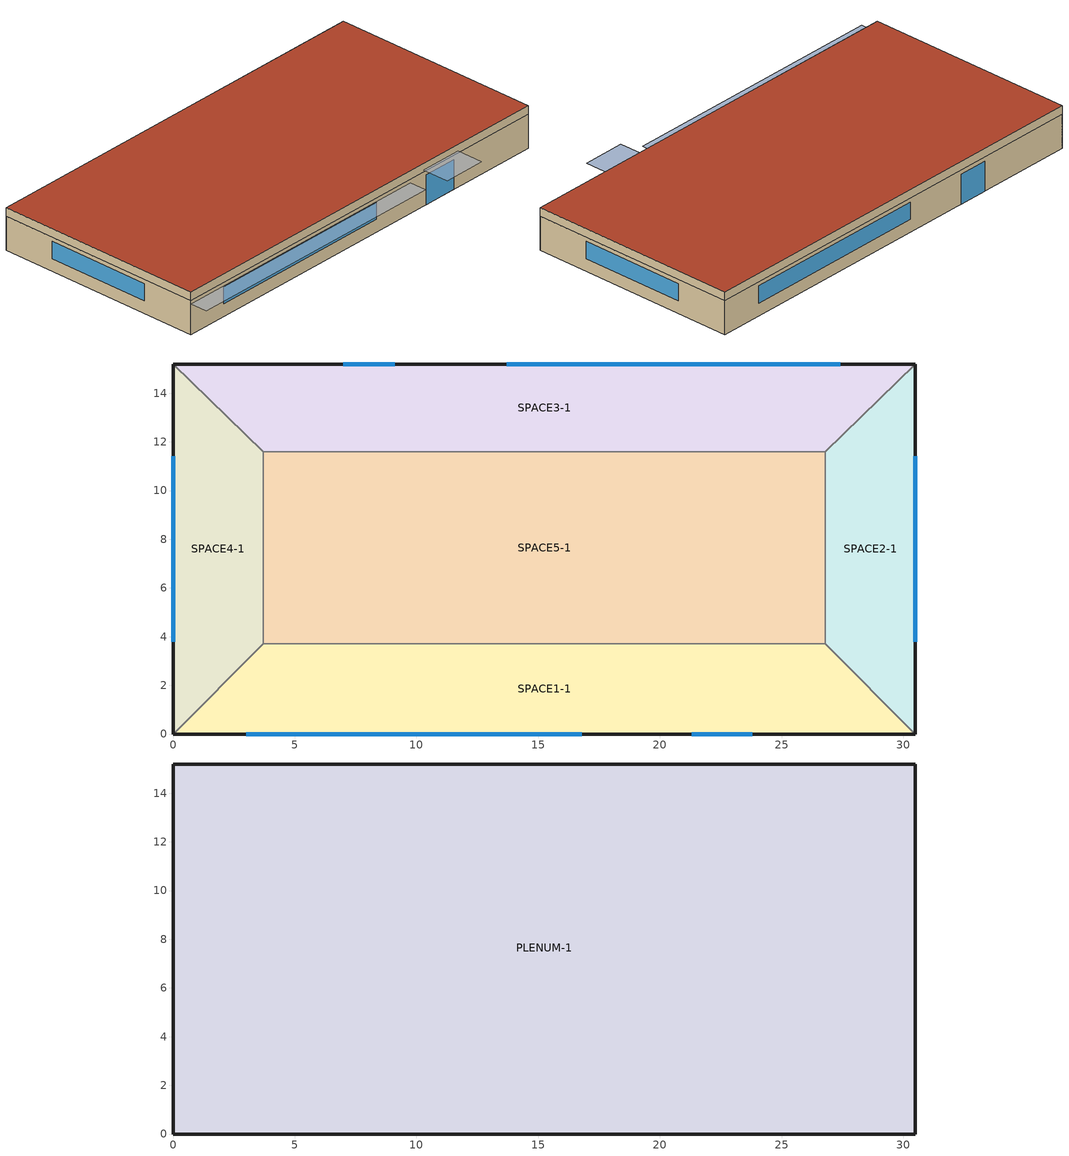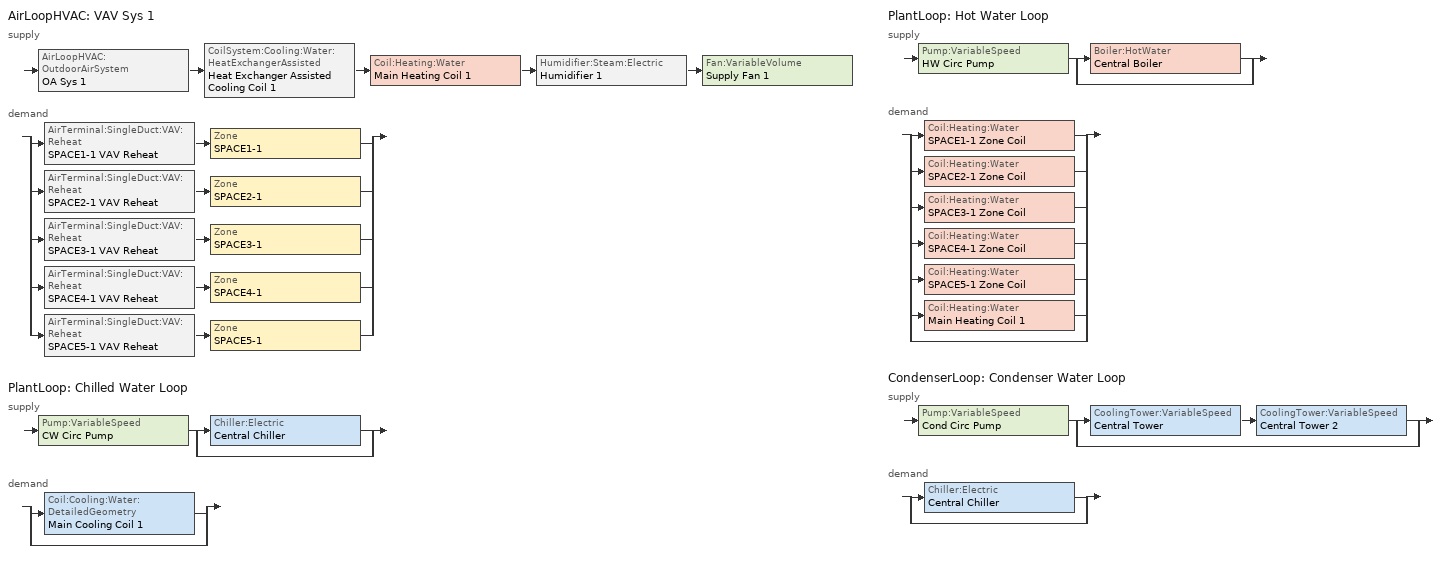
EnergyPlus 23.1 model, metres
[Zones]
SPACE3-1
 floor ground (FLOOR-SLAB-1): 26.8,11.6 3.7,11.6 0,15.2 30.5,15.2 z0
 wall outside (WALL-1): 30.5,15.2 0,15.2 z0:2.4
 wall to SPACE2-1 (INT-WALL-1): 26.8,11.6 30.5,15.2 z0:2.4
 wall to SPACE4-1 (INT-WALL-1): 0,15.2 3.7,11.6 z0:2.4
 wall to SPACE5-1 (INT-WALL-1): 3.7,11.6 26.8,11.6 z0:2.4
 window (Sgl Grey 3mm): 9.1,15.2 7,15.2 z0:2.1
 window (Dbl Clr 3mm/13mm Air): 27.4,15.2 13.7,15.2 z0.9:2.1
SPACE1-1
 floor ground (FLOOR-SLAB-1): 26.8,3.7 30.5,0 0,0 3.7,3.7 z0
 wall outside (WALL-1): 0,0 30.5,0 z0:2.4
 wall to SPACE2-1 (INT-WALL-1): 30.5,0 26.8,3.7 z0:2.4
 wall to SPACE4-1 (INT-WALL-1): 3.7,3.7 0,0 z0:2.4
 wall to SPACE5-1 (INT-WALL-1): 26.8,3.7 3.7,3.7 z0:2.4
 window (Sgl Grey 3mm): 21.3,0 23.8,0 z0:2.1
 window (Dbl Clr 3mm/13mm Air): 3,0 16.8,0 z0.9:2.1
SPACE2-1
 floor ground (FLOOR-SLAB-1): 26.8,11.6 30.5,15.2 30.5,0 26.8,3.7 z0
 wall outside (WALL-1): 30.5,0 30.5,15.2 z0:2.4
 wall to SPACE5-1 (INT-WALL-1): 26.8,11.6 26.8,3.7 z0:2.4
 window (Dbl Clr 3mm/13mm Air): 30.5,3.8 30.5,11.4 z0.9:2.1
SPACE4-1
 floor ground (FLOOR-SLAB-1): 3.7,3.7 0,0 0,15.2 3.7,11.6 z0
 wall outside (WALL-1): 0,15.2 0,0 z0:2.4
 wall to SPACE5-1 (INT-WALL-1): 3.7,3.7 3.7,11.6 z0:2.4
 window (Dbl Clr 3mm/13mm Air): 0,11.4 0,3.8 z0.9:2.1
SPACE5-1
 floor ground (FLOOR-SLAB-1): 26.8,11.6 26.8,3.7 3.7,3.7 3.7,11.6 z0
PLENUM-1
 floor to SPACE1-1 (CLNG-1): 26.8,3.7 30.5,0 0,0 3.7,3.7 z2.4
 floor to SPACE2-1 (CLNG-1): 26.8,11.6 30.5,15.2 30.5,0 26.8,3.7 z2.4
 floor to SPACE3-1 (CLNG-1): 26.8,11.6 3.7,11.6 0,15.2 30.5,15.2 z2.4
 floor to SPACE4-1 (CLNG-1): 3.7,3.7 0,0 0,15.2 3.7,11.6 z2.4
 floor to SPACE5-1 (CLNG-1): 26.8,11.6 26.8,3.7 3.7,3.7 3.7,11.6 z2.4
 wall outside (WALL-1): 30.5,15.2 0,15.2 0,0 30.5,0 30.5,15.2 z2.4:3
 roof outside (ROOF-1): 0,15.2 0,0 30.5,0 30.5,15.2 z3
shading: 0,-1.3 0,0 19.8,0 19.8,-1.3 z2.2; 21,-2 21,0 24.1,0 24.1,-2 z2.6
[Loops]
AirLoopHVAC 'VAV Sys 1'
 supply: AirLoopHVAC:OutdoorAirSystem 'OA Sys 1' > CoilSystem:Cooling:Water:HeatExchangerAssisted 'Heat Exchanger Assisted Cooling Coil 1' > Coil:Heating:Water 'Main Heating Coil 1' > Humidifier:Steam:Electric 'Humidifier 1' > Fan:VariableVolume 'Supply Fan 1'
 demand: split
  | AirTerminal:SingleDuct:VAV:Reheat 'SPACE1-1 VAV Reheat' > Zone 'SPACE1-1'
  | AirTerminal:SingleDuct:VAV:Reheat 'SPACE2-1 VAV Reheat' > Zone 'SPACE2-1'
  | AirTerminal:SingleDuct:VAV:Reheat 'SPACE3-1 VAV Reheat' > Zone 'SPACE3-1'
  | AirTerminal:SingleDuct:VAV:Reheat 'SPACE4-1 VAV Reheat' > Zone 'SPACE4-1'
  | AirTerminal:SingleDuct:VAV:Reheat 'SPACE5-1 VAV Reheat' > Zone 'SPACE5-1'
PlantLoop 'Chilled Water Loop'
 supply: Pump:VariableSpeed 'CW Circ Pump' > split
  | Chiller:Electric 'Central Chiller'
  | bypass
 demand: split
  | Coil:Cooling:Water:DetailedGeometry 'Main Cooling Coil 1'
  | bypass
PlantLoop 'Hot Water Loop'
 supply: Pump:VariableSpeed 'HW Circ Pump' > split
  | Boiler:HotWater 'Central Boiler'
  | bypass
 demand: split
  | Coil:Heating:Water 'SPACE1-1 Zone Coil'
  | Coil:Heating:Water 'SPACE2-1 Zone Coil'
  | Coil:Heating:Water 'SPACE3-1 Zone Coil'
  | Coil:Heating:Water 'SPACE4-1 Zone Coil'
  | Coil:Heating:Water 'SPACE5-1 Zone Coil'
  | Coil:Heating:Water 'Main Heating Coil 1'
  | bypass
CondenserLoop 'Condenser Water Loop'
 supply: Pump:VariableSpeed 'Cond Circ Pump' > split
  | CoolingTower:VariableSpeed 'Central Tower' > CoolingTower:VariableSpeed 'Central Tower 2'
  | bypass
 demand: split
  | Chiller:Electric 'Central Chiller'
  | bypass
[Building]
Building: Loads convergence tolerance value=0.04; Maximum number of warmup days=25; Minimum number of warmup days=6; North axis=30; Solar distribution=FullExterior; Temperature convergence tolerance value=0.4; Terrain=City
[Site:GroundTemperature:BuildingSurface]
20.03, 20.03, 20.13, 20.3, 20.43, 20.52, 20.62, 20.77, 20.78, 20.55, 20.44, 20.2
[Site:Location]
Chicago Ohare Intl Ap IL USA WMO=725300: Elevation=205; Latitude=41.99; Longitude=-87.91; Time zone=-6
[SizingPeriod:DesignDay] Barometric pressure=98886; Day of month=21; Daylight saving time indicator=No; Humidity condition type=WetBulb; Rain indicator=No; Snow indicator=No; Solar model indicator=ASHRAEClearSky
Name | Daily dry bulb temperature range | Day type | Maximum dry bulb temperature | Month | Sky clearness | Wetbulb or dewpoint at maximum dry bulb | Wind direction | Wind speed
Chicago Ohare Intl Ap Ann Clg 1% Condns DB=>MWB | 10.5 | SummerDesignDay | 31.6 | 7 | 1 | 23 | 230 | 5.2
Chicago Ohare Intl Ap Ann Htg 99% Condns DB | 0 | WinterDesignDay | -16.6 | 1 | 0 | -16.6 | 270 | 4.9
[Construction]
CLNG-1: MAT-CLNG-1
Dbl Clr 3mm/13mm Air: CLEAR 3MM, AIR 13MM, CLEAR 3MM
FLOOR-SLAB-1: CC03
INT-WALL-1: GP02, AL21, GP02
ROOF-1: RG01, BR01, IN46, WD01
Sgl Grey 3mm: GREY 3MM
WALL-1: WD01, PW03, IN02, GP01
[Material] Thermal absorptance=0.9
Name | Conductivity | Density | Roughness | Solar absorptance | Specific heat | Thickness | Visible absorptance
BR01 | 0.162 | 1121 | VeryRough | 0.7 | 1464 | 0.0095 | 0.7
CC03 | 1.31 | 2243 | MediumRough | 0.65 | 837 | 0.1016 | 0.65
GP01 | 0.16 | 801 | MediumSmooth | 0.75 | 837 | 0.0127 | 0.75
GP02 | 0.16 | 801 | MediumSmooth | 0.75 | 837 | 0.0159 | 0.75
IN02 | 0.043 | 10 | Rough | 0.75 | 837 | 0.0901 | 0.75
IN46 | 0.023 | 24 | VeryRough | 0.5 | 1590 | 0.0762 | 0.5
PW03 | 0.115 | 545 | MediumSmooth | 0.78 | 1213 | 0.0127 | 0.78
RG01 | 1.442 | 881 | Rough | 0.65 | 1674 | 0.0127 | 0.65
WD01 | 0.115 | 513 | MediumSmooth | 0.78 | 1381 | 0.0191 | 0.78
[Material:AirGap]
AL21: Thermal resistance=0.157
[Material:NoMass]
MAT-CLNG-1: Roughness=Rough; Solar absorptance=0.65; Thermal absorptance=0.65; Thermal resistance=0.652259; Visible absorptance=0.65
[WindowMaterial:Gas]
AIR 13MM: Gas type=Air; Thickness=0.0127
[WindowMaterial:Glazing] Back side infrared hemispherical emissivity=0.84; Conductivity=0.9; Front side infrared hemispherical emissivity=0.84; Infrared transmittance at normal incidence=0; Optical data type=SpectralAverage; Thickness=0.003
Name | Back side solar reflectance at normal incidence | Back side visible reflectance at normal incidence | Front side solar reflectance at normal incidence | Front side visible reflectance at normal incidence | Solar transmittance at normal incidence | Visible transmittance at normal incidence
CLEAR 3MM | 0.075 | 0.081 | 0.075 | 0.081 | 0.837 | 0.898
GREY 3MM | 0.061 | 0.061 | 0.061 | 0.061 | 0.626 | 0.611
[AirLoopHVAC]
VAV Sys 1: Design supply air flow rate=Autosize
[AirLoopHVAC:ReturnPlenum]
Return-Plenum-1: Zone=PLENUM-1
[AirTerminal:SingleDuct:VAV:Reheat] Availability schedule=ReheatCoilAvailSched; Constant minimum air flow fraction=0.3; Convergence tolerance=0.001; Damper heating action=ReverseWithLimits; Maximum air flow rate=Autosize; Maximum flow fraction during reheat=Autosize; Maximum flow per zone floor area during reheat=Autosize; Maximum hot water or steam flow rate=Autosize; Minimum hot water or steam flow rate=0; Zone minimum air flow input method=Constant
Name | Reheat coil
SPACE1-1 VAV Reheat | SPACE1-1 Zone Coil
SPACE2-1 VAV Reheat | SPACE2-1 Zone Coil
SPACE3-1 VAV Reheat | SPACE3-1 Zone Coil
SPACE4-1 VAV Reheat | SPACE4-1 Zone Coil
SPACE5-1 VAV Reheat | SPACE5-1 Zone Coil
[AvailabilityManager:Scheduled]
VAV Sys 1 Avail: Schedule=FanAvailSched
[Boiler:HotWater]
Central Boiler: Boiler flow mode=LeavingSetpointModulated; Design water flow rate=Autosize; Efficiency curve temperature evaluation variable=LeavingBoiler; Fuel type=NaturalGas; Maximum part load ratio=1.2; Minimum part load ratio=0; Nominal capacity=Autosize; Nominal thermal efficiency=0.8; Normalized boiler efficiency curve=BoilerEfficiency; Optimum part load ratio=1; Water outlet upper temperature limit=100
[Chiller:Electric]
Central Chiller: Chilled water outlet temperature lower limit=5; Chiller flow mode=LeavingSetpointModulated; Condenser type=WaterCooled; Design chilled water flow rate=Autosize; Design chilled water outlet temperature=6.667; Design condenser fluid flow rate=Autosize; Design condenser inlet temperature=29.44; Maximum part load ratio=1; Minimum part load ratio=0; Nominal capacity=Autosize; Nominal cop=3.2; Optimum part load ratio=0.65; Temperature rise coefficient=2.682759; Coefficient 1 of capacity ratio curve=0.944836; Coefficient 1 of full load ratio curve=0.03303; Coefficient 1 of power ratio curve=1.907846; Coefficient 2 of capacity ratio curve=-0.0570088; Coefficient 2 of full load ratio curve=0.6852; Coefficient 2 of power ratio curve=-1.20499; Coefficient 3 of capacity ratio curve=-0.00185486; Coefficient 3 of full load ratio curve=0.2818; Coefficient 3 of power ratio curve=0.263462
[Coil:Cooling:Water:DetailedGeometry]
Main Cooling Coil 1: Availability schedule=CoolingCoilAvailSched; Coil depth=Autosize; Fin diameter=Autosize; Fin surface area=Autosize; Maximum water flow rate=Autosize; Minimum airflow area=Autosize; Number of tubes per row=Autosize; Total tube inside area=Autosize; Tube outside surface area=Autosize
[Coil:Heating:Water] Availability schedule=ReheatCoilAvailSched; Maximum water flow rate=Autosize; Performance input method=UFactorTimesAreaAndDesignWaterFlowRate; Rated capacity=Autosize; Rated inlet air temperature=16.6; Rated inlet water temperature=82.2; Rated outlet air temperature=32.2; Rated outlet water temperature=71.1; U factor times area value=Autosize
Main Heating Coil 1; SPACE1-1 Zone Coil; SPACE2-1 Zone Coil; SPACE3-1 Zone Coil; SPACE4-1 Zone Coil; SPACE5-1 Zone Coil
[CoilSystem:Cooling:Water:HeatExchangerAssisted]
Heat Exchanger Assisted Cooling Coil 1: Cooling coil=Main Cooling Coil 1; Heat exchanger=Heat Exchanger Assisting Cooling Coil
[CondenserEquipmentList]
All Towers: Central Tower, CoolingTower:VariableSpeed, Central Tower 2, CoolingTower:VariableSpeed
[CondenserEquipmentOperationSchemes]
Tower Loop Operation: Control scheme 1=Year Round Tower Operation; Control scheme 1 schedule=PlantOnSched
[CondenserLoop]
Condenser Water Loop: Condenser equipment operation scheme=Tower Loop Operation; Condenser loop volume=Autocalculate; Fluid type=Water; Load distribution scheme=SequentialLoad; Maximum loop flow rate=Autosize; Maximum loop temperature=80; Minimum loop flow rate=0; Minimum loop temperature=10
[Controller:OutdoorAir]
OA Controller 1: Economizer control action type=ModulateFlow; Economizer control type=FixedDryBulb; Economizer maximum limit dry bulb temperature=19; Economizer minimum limit dry bulb temperature=4; Lockout type=NoLockout; Maximum outdoor air flow rate=Autosize; Minimum limit type=FixedMinimum; Minimum outdoor air flow rate=Autosize; Minimum outdoor air schedule=Min OA Sched
[Controller:WaterCoil] Actuator variable=Flow; Control variable=Temperature; Controller convergence tolerance=0.002; Maximum actuated flow=Autosize; Minimum actuated flow=0
Name | Action
Central Cooling Coil Contoller 1 | Reverse
Central Heating Coil Contoller 1 | Normal
[CoolingTower:VariableSpeed] Basin heater capacity=450; Basin heater setpoint temperature=4.5; Blowdown calculation mode=ConcentrationRatio; Blowdown concentration ratio=4; Design air flow rate=Autosize; Design fan power=Autosize; Design water flow rate=Autosize; Drift loss percent=0.05; Evaporation loss mode=SaturatedExit; Fan power ratio function of air flow rate ratio curve=CoolingTowerFanRatioCurve; Fraction of tower capacity in free convection regime=0.125; Minimum air flow rate ratio=0.2
Name | Design approach temperature | Design range temperature | Model coefficient | Model type
Central Tower | 8.9 | 2.6 | YorkCalc Default Tower Model | YorkCalcUserDefined
Central Tower 2 |  |  | CoolTools CrossFlow Default Tower Model | CoolToolsUserDefined
[CoolingTowerPerformance:CoolTools]
CoolTools CrossFlow Default Tower Model: Maximum approach temperature=11.1111; Maximum inlet air wet bulb temperature=26.6667; Maximum range temperature=11.1111; Maximum water flow rate ratio=1.25; Minimum approach temperature=1.1111; Minimum inlet air wet bulb temperature=-1; Minimum range temperature=1.1111; Minimum water flow rate ratio=0.75; Coefficient 1=0.520497; Coefficient 2=-10.617; Coefficient 3=10.7293; Coefficient 4=-2.74988; Coefficient 5=4.7363; Coefficient 6=-8.2576; Coefficient 7=1.57641; Coefficient 8=6.5112; Coefficient 9=1.50434; Coefficient 10=-3.28885; Coefficient 11=0.0257786; Coefficient 12=0.182464; Coefficient 13=-0.0818947; Coefficient 14=-0.21501; Coefficient 15=0.0186741; Coefficient 16=0.0536824; Coefficient 17=-0.00270969; Coefficient 18=0.00112277; Coefficient 19=-0.00127758; Coefficient 20=7.60421e-05; Coefficient 21=1.436; Coefficient 22=-0.51987; Coefficient 23=0.11734; Coefficient 24=1.50493; Coefficient 25=-0.135899; Coefficient 26=-0.152578; Coefficient 27=-0.0533844; Coefficient 28=0.00493295; Coefficient 29=-0.0079626; Coefficient 30=0.00022262; Coefficient 31=-0.0543952; Coefficient 32=0.00474267; Coefficient 33=-0.0185855; Coefficient 34=0.00115668; Coefficient 35=0.000807371
[CoolingTowerPerformance:YorkCalc]
YorkCalc Default Tower Model: Maximum approach temperature=40; Maximum inlet air wet bulb temperature=26.6667; Maximum liquid to gas ratio=8; Maximum range temperature=22.2222; Maximum water flow rate ratio=4; Minimum approach temperature=1.1111; Minimum inlet air wet bulb temperature=-34.4; Minimum range temperature=1.1111; Minimum water flow rate ratio=0.5; Coefficient 1=-0.359741; Coefficient 2=-0.0550536; Coefficient 3=0.00238504; Coefficient 4=0.173927; Coefficient 5=-0.0248474; Coefficient 6=0.000484302; Coefficient 7=-0.00558985; Coefficient 8=0.000577008; Coefficient 9=-1.34243e-05; Coefficient 10=2.84766; Coefficient 11=-0.121765; Coefficient 12=0.00145992; Coefficient 13=1.68043; Coefficient 14=-0.0166921; Coefficient 15=-0.000719053; Coefficient 16=-0.0254852; Coefficient 17=4.87492e-05; Coefficient 18=2.71923e-05; Coefficient 19=-0.0653766; Coefficient 20=-0.00227817; Coefficient 21=0.000250025; Coefficient 22=-0.0910565; Coefficient 23=0.00318176; Coefficient 24=3.86218e-05; Coefficient 25=-0.00342854; Coefficient 26=8.5659e-06; Coefficient 27=-1.51682e-06
[DesignSpecification:OutdoorAir] Outdoor air flow per person=0.00944; Outdoor air flow per zone=0; Outdoor air flow per zone floor area=0; Outdoor air method=Flow/Person
SZ DSOA SPACE1-1; SZ DSOA SPACE2-1; SZ DSOA SPACE3-1; SZ DSOA SPACE4-1; SZ DSOA SPACE5-1
[ElectricEquipment] Design level calculation method=EquipmentLevel; Fraction latent=0; Fraction lost=0; Fraction radiant=0.3; Schedule=EQUIP-1
Name | Design level | Zone or zonelist or space or spacelist
SPACE1-1 ElecEq 1 | 1056 | SPACE1-1
SPACE2-1 ElecEq 1 | 456 | SPACE2-1
SPACE3-1 ElecEq 1 | 1056 | SPACE3-1
SPACE4-1 ElecEq 1 | 456 | SPACE4-1
SPACE5-1 ElecEq 1 | 1976 | SPACE5-1
[Fan:VariableVolume]
Supply Fan 1: Availability schedule=FanAvailSched; Fan power coefficient 1=0.350712; Fan power coefficient 2=0.308505; Fan power coefficient 3=-0.541374; Fan power coefficient 4=0.871988; Fan power coefficient 5=0; Fan power minimum flow fraction=0.25; Fan power minimum flow rate input method=Fraction; Fan total efficiency=0.7; Maximum flow rate=Autosize; Motor efficiency=0.9; Motor in airstream fraction=1; Pressure rise=600
[HeatExchanger:AirToAir:FlatPlate]
Heat Exchanger Assisting Cooling Coil: Availability schedule=CoolingCoilAvailSched; Economizer lockout=Yes; Flow arrangement type=CounterFlow; Nominal electric power=100; Nominal secondary air flow rate=1.32; Nominal secondary air inlet temperature=12; Nominal supply air flow rate=1.32; Nominal supply air inlet temperature=24; Nominal supply air outlet temperature=21; Ratio of supply to secondary ha values=1
[Humidifier:Steam:Electric]
Humidifier 1: Availability schedule=FanAvailSched; Rated capacity=3.79e-06; Rated fan power=27; Rated power=10200; Standby power=2
[Lights] Design level calculation method=LightingLevel; End use subcategory=GeneralLights; Fraction radiant=0.59; Fraction replaceable=0; Fraction visible=0.2; Return air fraction=0.2; Schedule=LIGHTS-1
Name | Lighting level | Zone or zonelist or space or spacelist
SPACE1-1 Lights 1 | 1584 | SPACE1-1
SPACE2-1 Lights 1 | 684 | SPACE2-1
SPACE3-1 Lights 1 | 1584 | SPACE3-1
SPACE4-1 Lights 1 | 684 | SPACE4-1
SPACE5-1 Lights 1 | 2964 | SPACE5-1
[People] Activity level schedule=ActSchd; Fraction radiant=0.3; Number of people calculation method=People; Number of people schedule=OCCUPY-1
Name | Number of people | Zone or zonelist or space or spacelist
SPACE1-1 People 1 | 11 | SPACE1-1
SPACE2-1 People 1 | 5 | SPACE2-1
SPACE3-1 People 1 | 11 | SPACE3-1
SPACE4-1 People 1 | 5 | SPACE4-1
SPACE5-1 People 1 | 20 | SPACE5-1
[PlantEquipmentList]
Cooling Plant: Central Chiller, Chiller:Electric
heating plant: Central Boiler, Boiler:HotWater
[PlantEquipmentOperation:CoolingLoad] Load range 1 lower limit=0
Name | Load range 1 upper limit | Range 1 equipment list
Central Chiller Only | 900000 | Cooling Plant
Year Round Tower Operation | 90000000 | All Towers
[PlantEquipmentOperation:HeatingLoad]
Central Boiler Only: Load range 1 lower limit=0; Load range 1 upper limit=1000000; Range 1 equipment list=heating plant
[PlantEquipmentOperationSchemes] Control scheme 1 schedule=PlantOnSched
Name | Control scheme 1
CW Loop Operation | Central Chiller Only
Hot Loop Operation | Central Boiler Only
[PlantLoop] Fluid type=Water; Load distribution scheme=SequentialLoad; Maximum loop flow rate=Autosize; Minimum loop flow rate=0; Plant loop volume=Autocalculate
Name | Maximum loop temperature | Minimum loop temperature | Plant equipment operation scheme
Chilled Water Loop | 98 | 1 | CW Loop Operation
Hot Water Loop | 100 | 10 | Hot Loop Operation
[Pump:VariableSpeed] Design maximum flow rate=Autosize; Design minimum flow rate=0; Design power consumption=Autosize; Design pump head=179352; Fraction of motor inefficiencies to fluid stream=0; Motor efficiency=0.9; Pump control type=Intermittent; Coefficient 1 of the part load performance curve=0; Coefficient 2 of the part load performance curve=1; Coefficient 3 of the part load performance curve=0; Coefficient 4 of the part load performance curve=0
Name | Pump flow rate schedule
CW Circ Pump; Cond Circ Pump | CoolingPumpAvailSched
HW Circ Pump
[SetpointManager:MixedAir]
Mixed Air Temp Manager 1: Control variable=Temperature; Setpoint node or nodelist=Main Branch SetPoint Node List
[SetpointManager:Scheduled] Control variable=Temperature
Name | Schedule | Setpoint node or nodelist
Central Boiler Setpoint Manager | HW Loop Temp Schedule | Central Boiler Outlet Node
Central Chiller Setpoint Manager | CW Loop Temp Schedule | Central Chiller Outlet Node
Chilled Water Loop Setpoint Manager | CW Loop Temp Schedule | Chilled Water Loop Setpoint Node List
Condenser Water Loop Setpoint Manager | Condenser Loop Temp Schedule | Condenser Tower Outlet Node
Hot Water Loop Setpoint Manager | HW Loop Temp Schedule | Hot Water Loop Setpoint Node List
Supply Air Temp Manager 1 | Seasonal Reset Supply Air Temp Sch | Supply Air Temp Nodes 1
[SetpointManager:SingleZone:Humidity:Minimum]
Zone Min Set Point Manager: Setpoint node or nodelist=Humidifier Outlet Node
[Sizing:Plant]
Name | Design loop exit temperature | Loop design temperature difference | Loop type
Hot Water Loop | 82 | 11 | Heating
Chilled Water Loop | 7.22 | 6.67 | Cooling
Condenser Water Loop | 29.4 | 5.6 | Condenser
[Sizing:System]
VAV Sys 1: 100 outdoor air in cooling=No; 100 outdoor air in heating=No; Central cooling capacity control method=VAV; Central cooling design supply air humidity ratio=0.008; Central cooling design supply air temperature=12.8; Central heating design supply air humidity ratio=0.008; Central heating design supply air temperature=16.7; Central heating maximum system air flow ratio=0.3; Cooling design capacity=Autosize; Cooling design capacity method=CoolingDesignCapacity; Cooling supply air flow rate=0; Cooling supply air flow rate method=DesignDay; Design outdoor air flow rate=Autosize; Heating design capacity=Autosize; Heating design capacity method=HeatingDesignCapacity; Heating supply air flow rate=0; Heating supply air flow rate method=DesignDay; Precool design humidity ratio=0.008; Precool design temperature=11; Preheat design humidity ratio=0.008; Preheat design temperature=7; Type of load to size on=Sensible; Type of zone sum to use=NonCoincident; Zone maximum outdoor air fraction=1
[Sizing:Zone] Account for dedicated outdoor air system=No; Cooling design air flow method=DesignDay; Cooling design air flow rate=0; Dedicated outdoor air high setpoint temperature for design=Autosize; Dedicated outdoor air low setpoint temperature for design=Autosize; Dedicated outdoor air system control strategy=NeutralSupplyAir; Heating design air flow method=DesignDay; Heating design air flow rate=0; Zone cooling design supply air humidity ratio=0.009; Zone cooling design supply air temperature=14; Zone cooling design supply air temperature input method=SupplyAirTemperature; Zone cooling sizing factor=0; Zone heating design supply air humidity ratio=0.004; Zone heating design supply air temperature=50; Zone heating design supply air temperature input method=SupplyAirTemperature; Zone heating sizing factor=0
Name | Design specification outdoor air object
SPACE1-1 | SZ DSOA SPACE1-1
SPACE2-1 | SZ DSOA SPACE2-1
SPACE3-1 | SZ DSOA SPACE3-1
SPACE4-1 | SZ DSOA SPACE4-1
SPACE5-1 | SZ DSOA SPACE5-1
[ThermostatSetpoint:DualSetpoint]
DualSetPoint: Cooling setpoint temperature schedule=Clg-SetP-Sch; Heating setpoint temperature schedule=Htg-SetP-Sch
[ThermostatSetpoint:SingleCooling]
CoolingSetpoint: Setpoint temperature schedule=Clg-SetP-Sch
[ThermostatSetpoint:SingleHeating]
HeatingSetpoint: Setpoint temperature schedule=Htg-SetP-Sch
[Zone] Multiplier=1; Type=1
Name | Ceiling height | Volume
PLENUM-1 | 0.6096 | 283.2
SPACE1-1; SPACE3-1 | 2.4384 | 239.247
SPACE2-1; SPACE4-1 | 2.4384 | 103.311
SPACE5-1 | 2.4384 | 447.683
[ZoneControl:Thermostat] Control 1=CoolingSetPoint; Control 2=HeatingSetpoint; Control 3=DualSetPoint; Control type schedule=Zone Control Type Sched
Name | Zone or zonelist
SPACE1-1 Control | SPACE1-1
SPACE2-1 Control | SPACE2-1
SPACE3-1 Control | SPACE3-1
SPACE4-1 Control | SPACE4-1
SPACE5-1 Control | SPACE5-1
[Zone equipment]
SPACE1-1: SPACE1-1 VAV Reheat
SPACE2-1: SPACE2-1 VAV Reheat
SPACE3-1: SPACE3-1 VAV Reheat
SPACE4-1: SPACE4-1 VAV Reheat
SPACE5-1: SPACE5-1 VAV Reheat
[ZoneInfiltration:DesignFlowRate] Constant term coefficient=0; Design flow rate calculation method=Flow/Zone; Schedule=INFIL-SCH; Temperature term coefficient=0; Velocity squared term coefficient=0; Velocity term coefficient=0.2237
Name | Design flow rate | Zone or zonelist or space or spacelist
SPACE1-1 Infil 1 | 0.0167 | SPACE1-1
SPACE2-1 Infil 1 | 0.00717 | SPACE2-1
SPACE3-1 Infil 1 | 0.0167 | SPACE3-1
SPACE4-1 Infil 1 | 0.00717 | SPACE4-1
SPACE5-1 Infil 1 | 0.031089 | SPACE5-1
[Curve:Cubic]
CoolingTowerFanRatioCurve: Maximum value of x=1; Minimum value of x=0.15; Coefficient1 constant=-0.00931516; Coefficient2 x=0.0512334; Coefficient3 x 2=-0.0838365; Coefficient4 x 3=1.04192
[Curve:Quadratic]
BoilerEfficiency: Maximum value of x=1; Minimum value of x=0; Coefficient1 constant=1; Coefficient2 x=0; Coefficient3 x 2=0
[Schedule:Compact]
ActSchd: Through: 12/31, For: AllDays, Until: 24:00, 117.24
CW Loop Temp Schedule: Through: 12/31, For: AllDays, Until: 24:00, 7.22
Clg-SetP-Sch: Through: 12/31, For: SummerDesignDay, Until: 24:00, 23.9, For: WinterDesignDay, Until: 24:00, 40, For: WeekEnds, Until:  7:00, 40, Until: 18:00, 23.9, Until: 24:00, 32.2, For: Holidays, Until:  7:00, 40, Until: 18:00, 23.9, Until: 24:00, 32.2, For: AllOtherDays, Until:  7:00, 40, Until: 18:00, 23.9, Until: 24:00, 40
Condenser Loop Temp Schedule: Through: 12/31, For: AllDays, Until: 24:00, 30
CoolingCoilAvailSched: Through: 3/31, For: AllDays, Until: 24:00, 0, Through: 9/30, For: SummerDesignDay, Until: 24:00, 1, For: WinterDesignDay, Until: 24:00, 1, For: WeekDays, Until:  7:00, 0, Until: 17:00, 1, Until: 24:00, 0, For: AllOtherDays, Until: 24:00, 0, Through: 12/31, For: AllDays, Until: 24:00, 0
CoolingPumpAvailSched: Through: 3/31, For: AllDays, Until: 24:00, 0, Through: 9/30, For: AllDays, Until: 24:00, 1, Through: 12/31, For: AllDays, Until: 24:00, 0
EQUIP-1: Through: 12/31, For: WinterDesignDay, Until: 24:00, 0.2, For: WeekEnds, Until: 24:00, 0.2, For: Holidays, Until: 24:00, 0.2, For: AllOtherDays, Until:  8:00, 0.02, Until:  9:00, 0.4, Until: 14:00, 0.9, Until: 15:00, 0.8, Until: 16:00, 0.7, Until: 18:00, 0.5, Until: 20:00, 0.3, Until: 24:00, 0.02
FanAvailSched; ReheatCoilAvailSched: Through: 3/31, For: AllDays, Until: 24:00, 1, Through: 9/30, For: SummerDesignDay, Until: 24:00, 1, For: WinterDesignDay, Until: 24:00, 1, For: WeekDays, Until:  7:00, 0, Until: 17:00, 1, Until: 24:00, 0, For: AllOtherDays, Until: 24:00, 0, Through: 12/31, For: AllDays, Until: 24:00, 1
HW Loop Temp Schedule: Through: 12/31, For: AllDays, Until: 24:00, 82
Htg-SetP-Sch: Through: 12/31, For: SummerDesignDay, Until: 24:00, 12.8, For: WinterDesignDay, Until: 24:00, 22.1, For: WeekEnds, Until:  7:00, 12.8, Until: 13:00, 22.1, Until: 24:00, 12.8, For: Holidays, Until:  7:00, 12.8, Until: 13:00, 22.1, Until: 24:00, 12.8, For: AllOtherDays, Until:  7:00, 12.8, Until: 18:00, 22.1, Until: 24:00, 12.8
INFIL-SCH: Through: 3/31, For: AllDays, Until: 24:00, 1, Through: 10/31, For: AllDays, Until: 24:00, 0, Through: 12/31, For: AllDays, Until: 24:00, 1
LIGHTS-1: Through: 12/31, For: WinterDesignDay, Until: 24:00, 0.05, For: WeekEnds, Until: 24:00, 0.05, For: Holidays, Until: 24:00, 0.05, For: AllOtherDays, Until:  8:00, 0.05, Until:  9:00, 0.9, Until: 10:00, 0.95, Until: 11:00, 1, Until: 12:00, 0.95, Until: 13:00, 0.8, Until: 14:00, 0.9, Until: 18:00, 1, Until: 19:00, 0.6, Until: 21:00, 0.2, Until: 24:00, 0.05
Min OA Sched: Through: 12/31, For: WeekEnd, Until: 24:00, 0.02, For: AllOtherDays, Until: 06:00, 0.02, Until: 18:00, 1, Until: 24:00, 0.02
OCCUPY-1: Through: 12/31, For: WinterDesignDay, Until: 24:00, 0, For: WeekEnds, Until: 24:00, 0, For: Holidays, Until: 24:00, 0, For: AllOtherDays, Until: 10:00, 0, Until: 11:00, 1, Until: 12:00, 0.8, Until: 13:00, 0.4, Until: 15:00, 1, Until: 17:00, 0.9, Until: 24:00, 0
PlantOnSched: Through: 12/31, For: AllDays, Until: 24:00, 1
Seasonal Reset Supply Air Temp Sch: Through: 3/31, For: AllDays, Until: 24:00, 13, Through: 9/30, For: AllDays, Until: 24:00, 16, Through: 12/31, For: AllDays, Until: 24:00, 13
Zone Control Type Sched: Through: 12/31, For: SummerDesignDay, Until: 24:00, 2, For: WinterDesignDay, Until: 24:00, 1, For: AllOtherDays, Until: 24:00, 4
